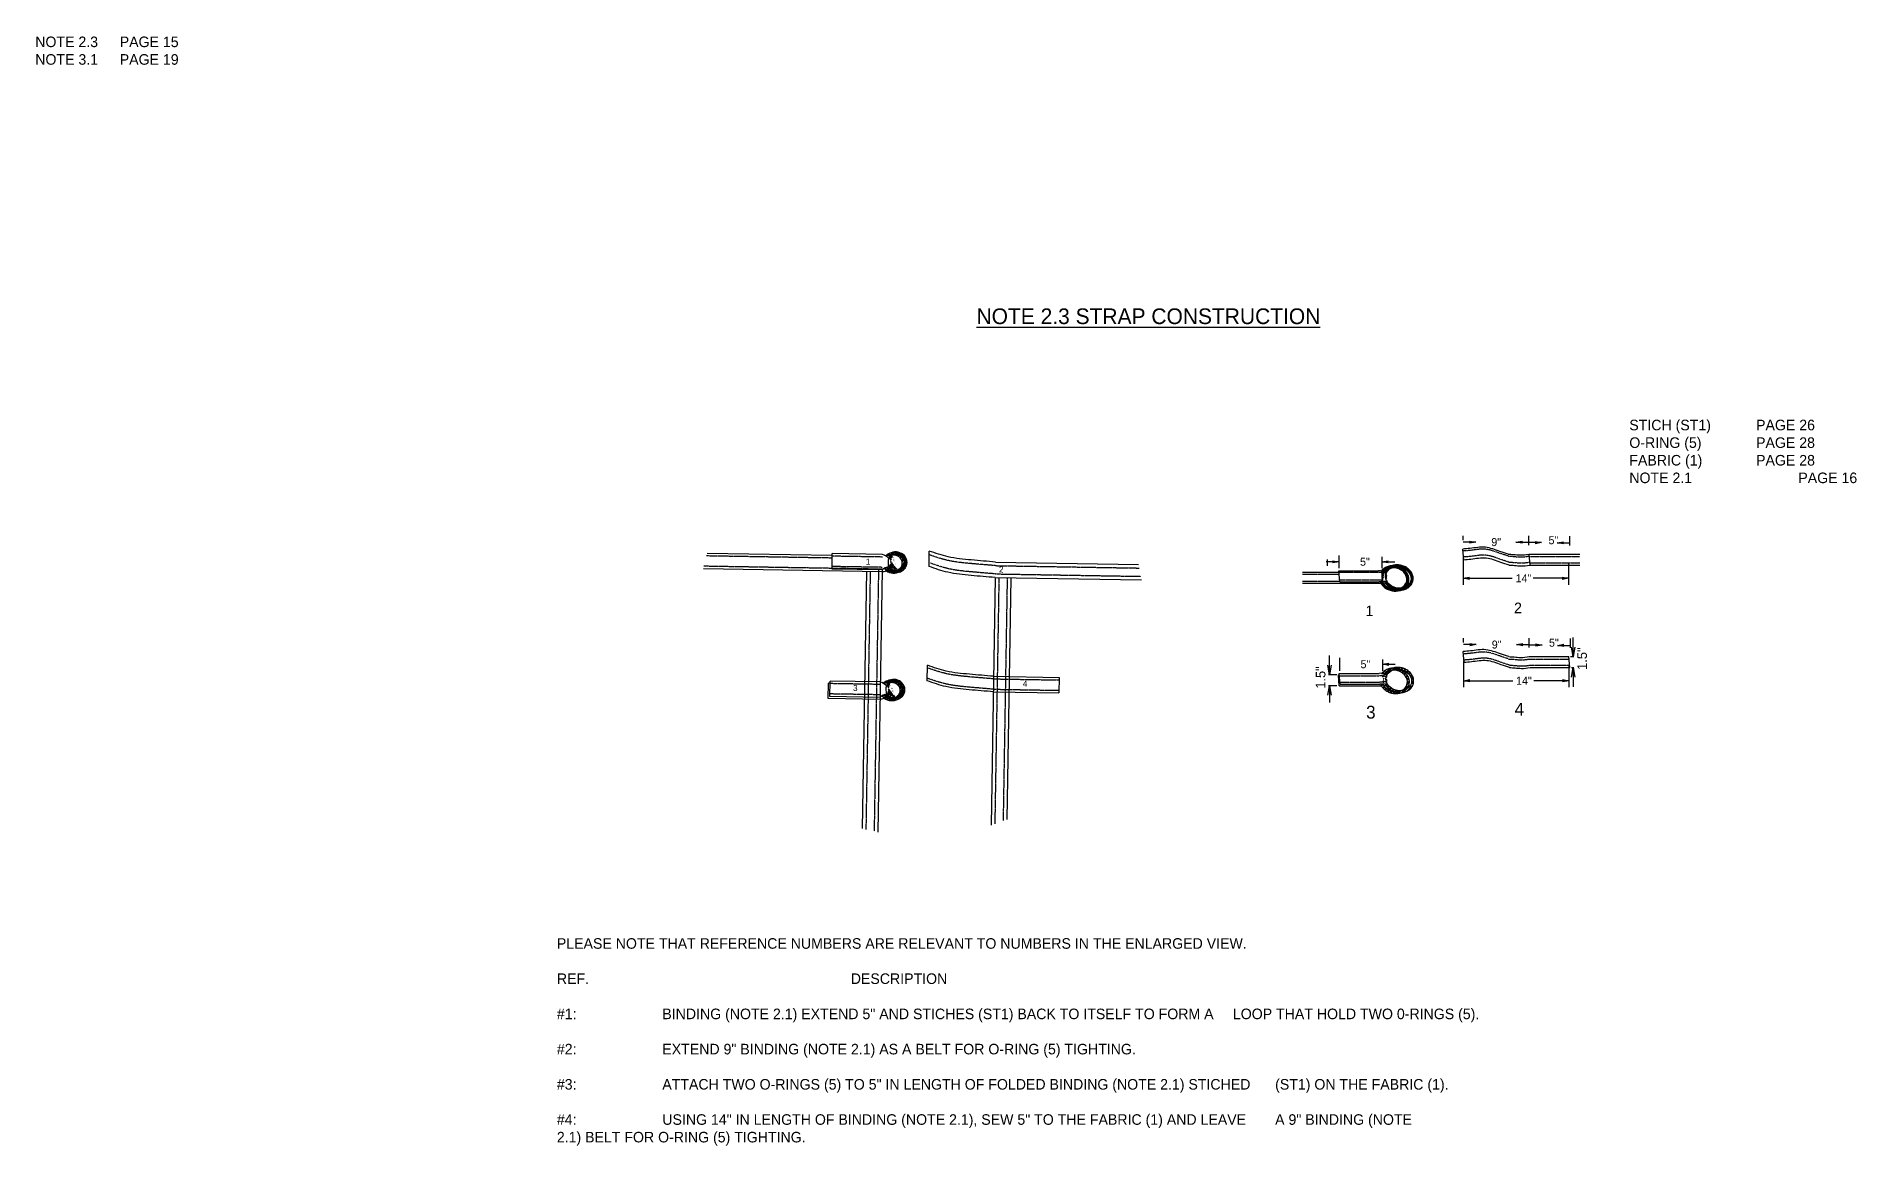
# Model space of a CAD drawing. Header units: inches. Extents: x -1914 to 19746, y -1697 to -663.
# Drawn here: x 2236 to 2805, y -1624 to -1277 of the extents above; entities that cross this region are included whole.
import ezdxf

# ---------------------------------------------------------------- set-up
doc = ezdxf.new("R2010")
doc.units = ezdxf.units.IN
doc.header["$MEASUREMENT"] = 0
doc.linetypes.add('HIDDEN', pattern=[0.375, 0.25, -0.125])
for name, color, linetype in [('FRAME 025', 7, 'Continuous'), ('Object', 7, 'Continuous'), ('PEN2', 95, 'Continuous'), ('STECH', 7, 'HIDDEN'), ('TEXT', 7, 'Continuous'), ('WEBB', 5, 'Continuous')]:
    doc.layers.add(name, color=color, linetype=linetype)
pattern_1 = [(45, (415.6628, 86.8669), (-0.61871843, 0.61871843), []), (45, (415.6628, 87.3044), (-0.61871843, 0.61871843), [])]
pattern_2 = [(45, (1353.8363, -1382.9453), (-0.26516504, 0.26516504), []), (45, (1353.8363, -1382.7578), (-0.26516504, 0.26516504), [])]

# ---------------------------------------------------------------- blocks, each defined once
blk = doc.blocks.new('_OPEN')
at = {"color": 0, "linetype": 'ByBlock'}
for p, q in [((-1, 0.17), (0, 0)), ((0, 0), (-1, -0.17)), ((0, 0), (-1, 0))]:
    blk.add_line(p, q, dxfattribs=at)

msp = doc.modelspace()

# ---------------------------------------------------------------- hatches: boundary and pattern name
at = {"layer": 'Object'}
h = msp.add_hatch(dxfattribs=at)
h.set_pattern_fill('STEEL', color=256, scale=6.454687, angle=21.7459413, style=0)
h.set_pattern_definition([(66.745941, (-8661.4218, 2132.4484), (-0.741291204, 0.31854604), []), (66.745941, (-8661.5713, 2132.8231), (-0.741291204, 0.31854604), [])])
edge = h.paths.add_edge_path()
edge.add_spline(control_points=[(2505.30796, -1444.57315), (2504.60087, -1444.7262), (2503.84566, -1444.67173), (2502.47097, -1444.15127), (2501.85899, -1443.66828), (2501.46752, -1443.04625), (2501.46718, -1443.04571), (2501.46684, -1443.04517)], knot_values=[3.671411641, 3.671411641, 3.671411641, 3.671411641, 4.30758933, 4.30758933, 4.967161628, 4.967161628, 4.967734327, 4.967734327, 4.967734327, 4.967734327], degree=3, periodic=0)
edge.add_arc((2502.34002, -1445.81633), 2.90547, 107.4894164, 120.7984482)
edge.add_spline(control_points=[(2500.85237, -1443.32061), (2501.04677, -1443.61315), (2501.29062, -1443.87337), (2501.56937, -1444.09257)], knot_values=[3.695136361, 3.695136361, 3.695136361, 3.695136361, 4.01059126, 4.01059126, 4.01059126, 4.01059126], degree=3, periodic=0)
edge.add_spline(control_points=[(2501.56937, -1444.09257), (2501.85298, -1444.3156), (2502.17272, -1444.49616), (2503.21299, -1444.89001), (2503.99903, -1444.93882), (2504.92671, -1444.71681), (2505.12087, -1444.65268), (2505.30796, -1444.57315)], knot_values=[4.01059126, 4.01059126, 4.01059126, 4.01059126, 4.331556638, 4.331556638, 4.991128936, 4.991128936, 5.170611964, 5.170611964, 5.170611964, 5.170611964], degree=3, periodic=0)
edge = h.paths.add_edge_path()
edge.add_ellipse((2504.49549, -1441.43159), major_axis=(2.69451, -0.04503), ratio=0.898186306, start_angle=283.0778512, end_angle=477.9644724)
edge.add_ellipse((2503.83799, -1441.64047), major_axis=(2.69451, -0.04503), ratio=0.898186306, start_angle=297.9644724, end_angle=463.0778512, ccw=False)
edge = h.paths.add_edge_path()
edge.add_spline(control_points=[(2501.58056, -1439.63763), (2501.72968, -1439.43023), (2501.90369, -1439.23971), (2502.37308, -1438.83482), (2502.68755, -1438.64234), (2503.02499, -1438.49949)], knot_values=[8.31237329, 8.31237329, 8.31237329, 8.31237329, 8.541552788, 8.541552788, 8.865204548, 8.865204548, 8.865204548, 8.865204548], degree=3, periodic=0)
edge.add_spline(control_points=[(2503.02499, -1438.49949), (2502.43988, -1438.62744), (2501.88784, -1438.89512), (2501.38172, -1439.3317), (2501.32454, -1439.38474), (2501.26939, -1439.43971)], knot_values=[1.826315613, 1.826315613, 1.826315613, 1.826315613, 2.352839743, 2.352839743, 2.422409425, 2.422409425, 2.422409425, 2.422409425], degree=3, periodic=0)
edge.add_arc((2498.43012, -1444.24705), 5.58319, 55.6482677, 59.4334732, ccw=False)
h = msp.add_hatch(dxfattribs=at)
h.set_pattern_fill('STEEL', color=256, scale=4.841016, angle=171.7459413, style=0)
h.set_pattern_definition([(216.7459413, (-8661.4218, 2132.4484), (0.362027996, -0.484885925), []), (216.7459413, (-8661.46525, 2132.149), (0.362027996, -0.484885925), [])])
edge = h.paths.add_edge_path()
edge.add_spline(control_points=[(2505.30796, -1444.57315), (2505.33396, -1444.56752), (2505.3599, -1444.56161), (2506.11501, -1444.3809), (2506.78644, -1443.98164), (2507.71681, -1442.87961), (2507.98503, -1442.1897), (2507.99672, -1441.4901), (2508.00364, -1441.07628), (2507.9229, -1440.66145), (2507.48105, -1439.60277), (2506.95233, -1439.03259), (2505.65017, -1438.30787), (2504.87936, -1438.15065), (2503.75018, -1438.25642), (2503.37521, -1438.35122), (2503.02499, -1438.49949)], knot_values=[4.967734327, 4.967734327, 4.967734327, 4.967734327, 4.991128936, 4.991128936, 5.650701234, 5.650701234, 6.283185307, 6.283185307, 6.283185307, 6.657308156, 6.657308156, 7.316880454, 7.316880454, 7.976452752, 7.976452752, 8.31237329, 8.31237329, 8.31237329, 8.31237329], degree=3, periodic=0)
edge.add_spline(control_points=[(2503.02499, -1438.49949), (2502.68755, -1438.64234), (2502.37308, -1438.83482), (2501.90369, -1439.23971), (2501.72968, -1439.43023), (2501.58056, -1439.63763)], knot_values=[8.31237329, 8.31237329, 8.31237329, 8.31237329, 8.63602505, 8.63602505, 8.865204548, 8.865204548, 8.865204548, 8.865204548], degree=3, periodic=0)
edge.add_arc((2498.43012, -1444.24705), 5.58319, 47.3672741, 55.6482677, ccw=False)
edge.add_ellipse((2504.49549, -1441.43159), major_axis=(2.69451, -0.04503), ratio=0.898186306, start_angle=477.9644724, end_angle=508.8024526, ccw=False)
edge.add_ellipse((2504.49549, -1441.43159), major_axis=(2.69451, -0.04503), ratio=0.898186306, start_angle=283.0778512, end_angle=477.9644724, ccw=False)
edge.add_ellipse((2504.49549, -1441.43159), major_axis=(2.69451, -0.04503), ratio=0.898186306, start_angle=218.74063, end_angle=283.0778512, ccw=False)
edge.add_arc((2502.34002, -1445.81633), 2.90547, 89.4384597, 107.4894164)
edge.add_spline(control_points=[(2501.46684, -1443.04517), (2501.46718, -1443.04571), (2501.46752, -1443.04625), (2501.85899, -1443.66828), (2502.47097, -1444.15127), (2503.84566, -1444.67173), (2504.60087, -1444.7262), (2505.30796, -1444.57315)], knot_values=[3.671411641, 3.671411641, 3.671411641, 3.671411641, 3.67198434, 3.67198434, 4.331556638, 4.331556638, 4.967734327, 4.967734327, 4.967734327, 4.967734327], degree=3, periodic=0)
h = msp.add_hatch(dxfattribs=at)
h.set_pattern_fill('STEEL', color=256, scale=3, style=0)
h.set_pattern_definition(pattern_2)
edge = h.paths.add_edge_path()
edge.add_spline(control_points=[(2655.7935, -1447.502), (2655.92416, -1447.82248), (2656.09979, -1448.12933), (2656.56067, -1448.74374), (2656.85877, -1449.04389), (2657.53088, -1449.56589), (2657.90488, -1449.78776), (2658.70021, -1450.13921), (2659.12152, -1450.26877), (2659.98071, -1450.42664), (2660.41857, -1450.45493), (2661.27907, -1450.40675), (2661.7017, -1450.33027), (2662.49998, -1450.07465), (2662.87563, -1449.89544), (2663.54832, -1449.44298), (2663.84527, -1449.16955), (2664.32982, -1448.5473), (2664.51706, -1448.19845), (2664.66415, -1447.7486), (2664.6872, -1447.6678), (2664.70713, -1447.58625), (2664.76627, -1447.34426), (2664.79783, -1447.09556), (2664.807, -1446.45498), (2664.74401, -1446.06153), (2664.49255, -1445.30543), (2664.30438, -1444.94276), (2663.82451, -1444.27508), (2663.53291, -1443.96997), (2662.87184, -1443.43685), (2662.50239, -1443.20881), (2661.714, -1442.84418), (2661.2951, -1442.70761), (2660.43843, -1442.53525), (2660.00071, -1442.49948), (2659.13818, -1442.53263), (2658.71339, -1442.60157), (2657.90851, -1442.84245), (2657.52841, -1443.01445), (2656.84456, -1443.4534), (2656.54089, -1443.72051), (2656.2634, -1444.05976), (2656.23661, -1444.09377), (2656.21049, -1444.12822)], knot_values=[3.673009753, 3.673009753, 3.673009753, 3.673009753, 3.921304664, 3.921304664, 4.208786537, 4.208786537, 4.49626841, 4.49626841, 4.783750283, 4.783750283, 5.071232156, 5.071232156, 5.35871403, 5.35871403, 5.646195903, 5.646195903, 5.933677776, 5.933677776, 6.221159649, 6.221159649, 6.283185307, 6.283185307, 6.283185307, 6.467225621, 6.467225621, 6.754707494, 6.754707494, 7.042189367, 7.042189367, 7.32967124, 7.32967124, 7.617153113, 7.617153113, 7.904634986, 7.904634986, 8.192116859, 8.192116859, 8.479598732, 8.479598732, 8.767080606, 8.767080606, 9.054562479, 9.054562479, 9.086105043, 9.086105043, 9.086105043, 9.086105043], degree=3, periodic=0)
edge.add_arc((2655.74719, -1447.80879), 3.70961, 71.9477146, 82.8254889, ccw=False)
edge.add_ellipse((2660.16259, -1446.47565), major_axis=(3.93741, -0.96223), ratio=0.811923965, start_angle=222.8658757, end_angle=515.6699641, ccw=False)
edge.add_ellipse((2660.16259, -1446.47565), major_axis=(3.93741, -0.96223), ratio=0.811923965, start_angle=213.565788, end_angle=222.8658757, ccw=False)
edge.add_arc((2656.77971, -1454.59893), 7.16513, 92.6392053, 97.9113145)
at = {"layer": 'Object', "ltscale": 2}
h = msp.add_hatch(dxfattribs=at)
h.set_pattern_fill('STEEL', color=256, scale=3, style=0)
h.set_pattern_definition(pattern_2)
edge = h.paths.add_edge_path()
edge.add_spline(control_points=[(2657.21276, -1447.4469), (2657.32974, -1447.69144), (2657.47304, -1447.92657), (2657.88666, -1448.47798), (2658.18476, -1448.77812), (2658.85687, -1449.30012), (2659.23086, -1449.52199), (2660.0262, -1449.87344), (2660.4475, -1450.00301), (2661.3067, -1450.16087), (2661.74455, -1450.18917), (2662.60506, -1450.14099), (2663.02769, -1450.0645), (2663.82597, -1449.80888), (2664.20162, -1449.62967), (2664.87431, -1449.17721), (2665.17125, -1448.90378), (2665.6558, -1448.28153), (2665.84304, -1447.93268), (2665.99014, -1447.48283), (2666.01319, -1447.40204), (2666.03312, -1447.32048), (2666.09226, -1447.07849), (2666.12382, -1446.82979), (2666.13299, -1446.18922), (2666.07, -1445.79577), (2665.81854, -1445.03966), (2665.63036, -1444.67699), (2665.1505, -1444.00931), (2664.8589, -1443.7042), (2664.19783, -1443.17108), (2663.82838, -1442.94304), (2663.03999, -1442.57842), (2662.62108, -1442.44184), (2661.76442, -1442.26948), (2661.3267, -1442.23371), (2660.46417, -1442.26687), (2660.03937, -1442.33581), (2659.23449, -1442.57669), (2658.8544, -1442.74869), (2658.17055, -1443.18763), (2657.86687, -1443.45475), (2657.45533, -1443.95789), (2657.31635, -1444.17144), (2657.20303, -1444.39679)], knot_values=[3.727955315, 3.727955315, 3.727955315, 3.727955315, 3.921304664, 3.921304664, 4.208786537, 4.208786537, 4.49626841, 4.49626841, 4.783750283, 4.783750283, 5.071232156, 5.071232156, 5.35871403, 5.35871403, 5.646195903, 5.646195903, 5.933677776, 5.933677776, 6.221159649, 6.221159649, 6.283185307, 6.283185307, 6.283185307, 6.467225621, 6.467225621, 6.754707494, 6.754707494, 7.042189367, 7.042189367, 7.32967124, 7.32967124, 7.617153113, 7.617153113, 7.904634986, 7.904634986, 8.192116859, 8.192116859, 8.479598732, 8.479598732, 8.767080606, 8.767080606, 9.054562479, 9.054562479, 9.240225003, 9.240225003, 9.240225003, 9.240225003], degree=3, periodic=0)
edge.add_arc((2655.74719, -1447.80879), 3.70961, 57.2271158, 66.8928602, ccw=False)
edge.add_ellipse((2661.48857, -1446.20988), major_axis=(3.93741, -0.96223), ratio=0.811923965, start_angle=220.1192884, end_angle=529.6636519, ccw=False)
edge.add_arc((2656.77971, -1454.59893), 7.16513, 80.4035655, 86.5350264)
at = {"layer": 'Object'}
h = msp.add_hatch(dxfattribs=at)
h.set_pattern_fill('STEEL', color=256, scale=6.454687, angle=21.7459413, style=0)
h.set_pattern_definition([(66.745941, (-8662.0872, 2092.6353), (-0.741291204, 0.31854604), []), (66.745941, (-8662.2367, 2093.01), (-0.741291204, 0.31854604), [])])
edge = h.paths.add_edge_path()
edge.add_spline(control_points=[(2504.64257, -1484.3863), (2503.93548, -1484.53936), (2503.18028, -1484.48489), (2501.80559, -1483.96443), (2501.1936, -1483.48144), (2500.80214, -1482.85941), (2500.8018, -1482.85887), (2500.80146, -1482.85833)], knot_values=[3.671411641, 3.671411641, 3.671411641, 3.671411641, 4.30758933, 4.30758933, 4.967161628, 4.967161628, 4.967734327, 4.967734327, 4.967734327, 4.967734327], degree=3, periodic=0)
edge.add_arc((2501.67464, -1485.62948), 2.90547, 107.4894164, 120.7984482)
edge.add_spline(control_points=[(2500.18698, -1483.13376), (2500.38138, -1483.42631), (2500.62524, -1483.68653), (2500.90398, -1483.90573)], knot_values=[3.695136361, 3.695136361, 3.695136361, 3.695136361, 4.01059126, 4.01059126, 4.01059126, 4.01059126], degree=3, periodic=0)
edge.add_spline(control_points=[(2500.90398, -1483.90573), (2501.1876, -1484.12876), (2501.50733, -1484.30932), (2502.5476, -1484.70317), (2503.33364, -1484.75198), (2504.26133, -1484.52997), (2504.45549, -1484.46584), (2504.64257, -1484.3863)], knot_values=[4.01059126, 4.01059126, 4.01059126, 4.01059126, 4.331556638, 4.331556638, 4.991128936, 4.991128936, 5.170611964, 5.170611964, 5.170611964, 5.170611964], degree=3, periodic=0)
edge = h.paths.add_edge_path()
edge.add_ellipse((2503.8301, -1481.24475), major_axis=(2.69451, -0.04503), ratio=0.898186306, start_angle=283.0778512, end_angle=477.9644724)
edge.add_ellipse((2503.17261, -1481.45363), major_axis=(2.69451, -0.04503), ratio=0.898186306, start_angle=297.9644724, end_angle=463.0778512, ccw=False)
edge = h.paths.add_edge_path()
edge.add_spline(control_points=[(2500.91517, -1479.45079), (2501.0643, -1479.24339), (2501.23831, -1479.05287), (2501.7077, -1478.64797), (2502.02217, -1478.4555), (2502.3596, -1478.31265)], knot_values=[8.31237329, 8.31237329, 8.31237329, 8.31237329, 8.541552788, 8.541552788, 8.865204548, 8.865204548, 8.865204548, 8.865204548], degree=3, periodic=0)
edge.add_spline(control_points=[(2502.3596, -1478.31265), (2501.77449, -1478.4406), (2501.22245, -1478.70827), (2500.71633, -1479.14486), (2500.65916, -1479.1979), (2500.604, -1479.25287)], knot_values=[1.826315613, 1.826315613, 1.826315613, 1.826315613, 2.352839743, 2.352839743, 2.422409425, 2.422409425, 2.422409425, 2.422409425], degree=3, periodic=0)
edge.add_arc((2497.76474, -1484.06021), 5.58319, 55.6482677, 59.4334732, ccw=False)
h = msp.add_hatch(dxfattribs=at)
h.set_pattern_fill('STEEL', color=256, scale=4.841016, angle=171.7459413, style=0)
h.set_pattern_definition([(216.7459413, (-8662.0872, 2092.6353), (0.362027996, -0.484885925), []), (216.7459413, (-8662.13064, 2092.33584), (0.362027996, -0.484885925), [])])
edge = h.paths.add_edge_path()
edge.add_spline(control_points=[(2504.64257, -1484.3863), (2504.66858, -1484.38068), (2504.69451, -1484.37477), (2505.44962, -1484.19406), (2506.12106, -1483.7948), (2507.05142, -1482.69277), (2507.31964, -1482.00286), (2507.33134, -1481.30326), (2507.33825, -1480.88944), (2507.25752, -1480.47461), (2506.81567, -1479.41593), (2506.28695, -1478.84575), (2504.98478, -1478.12103), (2504.21398, -1477.96381), (2503.08479, -1478.06958), (2502.70983, -1478.16438), (2502.3596, -1478.31265)], knot_values=[4.967734327, 4.967734327, 4.967734327, 4.967734327, 4.991128936, 4.991128936, 5.650701234, 5.650701234, 6.283185307, 6.283185307, 6.283185307, 6.657308156, 6.657308156, 7.316880454, 7.316880454, 7.976452752, 7.976452752, 8.31237329, 8.31237329, 8.31237329, 8.31237329], degree=3, periodic=0)
edge.add_spline(control_points=[(2502.3596, -1478.31265), (2502.02217, -1478.4555), (2501.7077, -1478.64797), (2501.23831, -1479.05287), (2501.0643, -1479.24339), (2500.91517, -1479.45079)], knot_values=[8.31237329, 8.31237329, 8.31237329, 8.31237329, 8.63602505, 8.63602505, 8.865204548, 8.865204548, 8.865204548, 8.865204548], degree=3, periodic=0)
edge.add_arc((2497.76474, -1484.06021), 5.58319, 47.3672741, 55.6482677, ccw=False)
edge.add_ellipse((2503.8301, -1481.24475), major_axis=(2.69451, -0.04503), ratio=0.898186306, start_angle=477.9644724, end_angle=508.8024526, ccw=False)
edge.add_ellipse((2503.8301, -1481.24475), major_axis=(2.69451, -0.04503), ratio=0.898186306, start_angle=283.0778512, end_angle=477.9644724, ccw=False)
edge.add_ellipse((2503.8301, -1481.24475), major_axis=(2.69451, -0.04503), ratio=0.898186306, start_angle=218.74063, end_angle=283.0778512, ccw=False)
edge.add_arc((2501.67464, -1485.62948), 2.90547, 89.4384597, 107.4894164)
edge.add_spline(control_points=[(2500.80146, -1482.85833), (2500.8018, -1482.85887), (2500.80214, -1482.85941), (2501.1936, -1483.48144), (2501.80559, -1483.96443), (2503.18028, -1484.48489), (2503.93548, -1484.53936), (2504.64257, -1484.3863)], knot_values=[3.671411641, 3.671411641, 3.671411641, 3.671411641, 3.67198434, 3.67198434, 4.331556638, 4.331556638, 4.967734327, 4.967734327, 4.967734327, 4.967734327], degree=3, periodic=0)
h = msp.add_hatch(dxfattribs=at)
h.set_pattern_fill('STEEL', color=256, scale=7, style=0)
h.set_pattern_definition(pattern_1)
edge = h.paths.add_edge_path()
edge.add_spline(control_points=[(2655.94705, -1479.51829), (2656.07771, -1479.83878), (2656.25334, -1480.14562), (2656.71422, -1480.76004), (2657.01232, -1481.06018), (2657.68443, -1481.58218), (2658.05842, -1481.80405), (2658.85375, -1482.1555), (2659.27506, -1482.28506), (2660.13426, -1482.44293), (2660.57211, -1482.47122), (2661.43261, -1482.42304), (2661.85525, -1482.34656), (2662.65353, -1482.09094), (2663.02918, -1481.91173), (2663.70187, -1481.45927), (2663.99881, -1481.18584), (2664.48336, -1480.56359), (2664.6706, -1480.21474), (2664.8177, -1479.76489), (2664.84074, -1479.6841), (2664.86067, -1479.60254), (2664.91981, -1479.36055), (2664.95138, -1479.11185), (2664.96055, -1478.47127), (2664.89756, -1478.07783), (2664.6461, -1477.32172), (2664.45792, -1476.95905), (2663.97806, -1476.29137), (2663.68645, -1475.98626), (2663.02538, -1475.45314), (2662.65593, -1475.2251), (2661.86755, -1474.86047), (2661.44864, -1474.7239), (2660.59197, -1474.55154), (2660.15426, -1474.51577), (2659.29173, -1474.54892), (2658.86693, -1474.61786), (2658.06205, -1474.85874), (2657.68196, -1475.03074), (2656.99811, -1475.46969), (2656.69443, -1475.7368), (2656.41694, -1476.07605), (2656.39016, -1476.11006), (2656.36403, -1476.14451)], knot_values=[3.673009753, 3.673009753, 3.673009753, 3.673009753, 3.921304664, 3.921304664, 4.208786537, 4.208786537, 4.49626841, 4.49626841, 4.783750283, 4.783750283, 5.071232156, 5.071232156, 5.35871403, 5.35871403, 5.646195903, 5.646195903, 5.933677776, 5.933677776, 6.221159649, 6.221159649, 6.283185307, 6.283185307, 6.283185307, 6.467225621, 6.467225621, 6.754707494, 6.754707494, 7.042189367, 7.042189367, 7.32967124, 7.32967124, 7.617153113, 7.617153113, 7.904634986, 7.904634986, 8.192116859, 8.192116859, 8.479598732, 8.479598732, 8.767080606, 8.767080606, 9.054562479, 9.054562479, 9.086105043, 9.086105043, 9.086105043, 9.086105043], degree=3, periodic=0)
edge.add_arc((2655.90073, -1479.82508), 3.70961, 71.9477146, 82.8254889, ccw=False)
edge.add_ellipse((2660.31613, -1478.49194), major_axis=(3.93741, -0.96223), ratio=0.811923965, start_angle=222.8658757, end_angle=515.6699641, ccw=False)
edge.add_ellipse((2660.31613, -1478.49194), major_axis=(3.93741, -0.96223), ratio=0.811923965, start_angle=213.565788, end_angle=222.8658757, ccw=False)
edge.add_arc((2656.93326, -1486.61522), 7.16513, 92.6392053, 97.9113145)
at = {"layer": 'Object', "ltscale": 2}
h = msp.add_hatch(dxfattribs=at)
h.set_pattern_fill('STEEL', color=256, scale=7, style=0)
h.set_pattern_definition(pattern_1)
edge = h.paths.add_edge_path()
edge.add_spline(control_points=[(2657.3663, -1479.46319), (2657.48328, -1479.70773), (2657.62659, -1479.94287), (2658.0402, -1480.49427), (2658.3383, -1480.79442), (2659.01041, -1481.31641), (2659.38441, -1481.53829), (2660.17974, -1481.88973), (2660.60105, -1482.0193), (2661.46024, -1482.17716), (2661.8981, -1482.20546), (2662.7586, -1482.15728), (2663.18123, -1482.0808), (2663.97951, -1481.82517), (2664.35516, -1481.64597), (2665.02785, -1481.1935), (2665.3248, -1480.92007), (2665.80935, -1480.29782), (2665.99659, -1479.94898), (2666.14368, -1479.49913), (2666.16673, -1479.41833), (2666.18666, -1479.33677), (2666.2458, -1479.09478), (2666.27736, -1478.84608), (2666.28653, -1478.20551), (2666.22354, -1477.81206), (2665.97208, -1477.05595), (2665.78391, -1476.69328), (2665.30404, -1476.02561), (2665.01244, -1475.7205), (2664.35137, -1475.18737), (2663.98192, -1474.95933), (2663.19353, -1474.59471), (2662.77463, -1474.45813), (2661.91796, -1474.28578), (2661.48024, -1474.25), (2660.61771, -1474.28316), (2660.19292, -1474.3521), (2659.38804, -1474.59298), (2659.00794, -1474.76498), (2658.32409, -1475.20392), (2658.02042, -1475.47104), (2657.60887, -1475.97418), (2657.46989, -1476.18773), (2657.35658, -1476.41308)], knot_values=[3.727955315, 3.727955315, 3.727955315, 3.727955315, 3.921304664, 3.921304664, 4.208786537, 4.208786537, 4.49626841, 4.49626841, 4.783750283, 4.783750283, 5.071232156, 5.071232156, 5.35871403, 5.35871403, 5.646195903, 5.646195903, 5.933677776, 5.933677776, 6.221159649, 6.221159649, 6.283185307, 6.283185307, 6.283185307, 6.467225621, 6.467225621, 6.754707494, 6.754707494, 7.042189367, 7.042189367, 7.32967124, 7.32967124, 7.617153113, 7.617153113, 7.904634986, 7.904634986, 8.192116859, 8.192116859, 8.479598732, 8.479598732, 8.767080606, 8.767080606, 9.054562479, 9.054562479, 9.240225003, 9.240225003, 9.240225003, 9.240225003], degree=3, periodic=0)
edge.add_arc((2655.90073, -1479.82508), 3.70961, 57.2271158, 66.8928602, ccw=False)
edge.add_ellipse((2661.64212, -1478.22617), major_axis=(3.93741, -0.96223), ratio=0.811923965, start_angle=220.1192884, end_angle=529.6636519, ccw=False)
edge.add_arc((2656.93326, -1486.61522), 7.16513, 80.4035655, 86.5350264)

# ---------------------------------------------------------------- linework, layer by layer
at = {"layer": 'FRAME 025'}
for centre in [(2661.48857, -1446.20988), (2661.64212, -1478.22617)]:
    msp.add_ellipse(centre, major_axis=(3.93741, -0.96223), ratio=0.811923965, dxfattribs=at)
for points, knots in [([(2666.03312, -1447.32048), (2666.09226, -1447.07849), (2666.12382, -1446.82979), (2666.13299, -1446.18922), (2666.07, -1445.79577), (2665.81854, -1445.03966), (2665.63036, -1444.67699), (2665.1505, -1444.00931), (2664.8589, -1443.7042), (2664.19783, -1443.17108), (2663.82838, -1442.94304), (2663.03999, -1442.57842), (2662.62108, -1442.44184), (2661.76442, -1442.26948), (2661.3267, -1442.23371), (2660.46417, -1442.26687), (2660.03937, -1442.33581), (2659.23449, -1442.57669), (2658.8544, -1442.74869), (2658.17055, -1443.18763), (2657.86687, -1443.45475), (2657.45533, -1443.95789), (2657.31635, -1444.17144), (2657.20303, -1444.39679)], [6.283185307, 6.283185307, 6.283185307, 6.283185307, 6.467225621, 6.467225621, 6.754707494, 6.754707494, 7.042189367, 7.042189367, 7.32967124, 7.32967124, 7.617153113, 7.617153113, 7.904634986, 7.904634986, 8.192116859, 8.192116859, 8.479598732, 8.479598732, 8.767080606, 8.767080606, 9.054562479, 9.054562479, 9.240225003, 9.240225003, 9.240225003, 9.240225003]), ([(2657.21276, -1447.4469), (2657.32974, -1447.69144), (2657.47304, -1447.92657), (2657.88666, -1448.47798), (2658.18476, -1448.77812), (2658.85687, -1449.30012), (2659.23086, -1449.52199), (2660.0262, -1449.87344), (2660.4475, -1450.00301), (2661.3067, -1450.16087), (2661.74455, -1450.18917), (2662.60506, -1450.14099), (2663.02769, -1450.0645), (2663.82597, -1449.80888), (2664.20162, -1449.62967), (2664.87431, -1449.17721), (2665.17125, -1448.90378), (2665.6558, -1448.28153), (2665.84304, -1447.93268), (2665.99014, -1447.48283), (2666.01319, -1447.40204), (2666.03312, -1447.32048)], [3.727955315, 3.727955315, 3.727955315, 3.727955315, 3.921304664, 3.921304664, 4.208786537, 4.208786537, 4.49626841, 4.49626841, 4.783750283, 4.783750283, 5.071232156, 5.071232156, 5.35871403, 5.35871403, 5.646195903, 5.646195903, 5.933677776, 5.933677776, 6.221159649, 6.221159649, 6.283185307, 6.283185307, 6.283185307, 6.283185307]), ([(2666.18666, -1479.33677), (2666.2458, -1479.09478), (2666.27736, -1478.84608), (2666.28653, -1478.20551), (2666.22354, -1477.81206), (2665.97208, -1477.05595), (2665.78391, -1476.69328), (2665.30404, -1476.02561), (2665.01244, -1475.7205), (2664.35137, -1475.18737), (2663.98192, -1474.95933), (2663.19353, -1474.59471), (2662.77463, -1474.45813), (2661.91796, -1474.28578), (2661.48024, -1474.25), (2660.61771, -1474.28316), (2660.19292, -1474.3521), (2659.38804, -1474.59298), (2659.00794, -1474.76498), (2658.32409, -1475.20392), (2658.02042, -1475.47104), (2657.60887, -1475.97418), (2657.46989, -1476.18773), (2657.35658, -1476.41308)], [6.283185307, 6.283185307, 6.283185307, 6.283185307, 6.467225621, 6.467225621, 6.754707494, 6.754707494, 7.042189367, 7.042189367, 7.32967124, 7.32967124, 7.617153113, 7.617153113, 7.904634986, 7.904634986, 8.192116859, 8.192116859, 8.479598732, 8.479598732, 8.767080606, 8.767080606, 9.054562479, 9.054562479, 9.240225003, 9.240225003, 9.240225003, 9.240225003]), ([(2657.3663, -1479.46319), (2657.48328, -1479.70773), (2657.62659, -1479.94287), (2658.0402, -1480.49427), (2658.3383, -1480.79442), (2659.01041, -1481.31641), (2659.38441, -1481.53829), (2660.17974, -1481.88973), (2660.60105, -1482.0193), (2661.46024, -1482.17716), (2661.8981, -1482.20546), (2662.7586, -1482.15728), (2663.18123, -1482.0808), (2663.97951, -1481.82517), (2664.35516, -1481.64597), (2665.02785, -1481.1935), (2665.3248, -1480.92007), (2665.80935, -1480.29782), (2665.99659, -1479.94898), (2666.14368, -1479.49913), (2666.16673, -1479.41833), (2666.18666, -1479.33677)], [3.727955315, 3.727955315, 3.727955315, 3.727955315, 3.921304664, 3.921304664, 4.208786537, 4.208786537, 4.49626841, 4.49626841, 4.783750283, 4.783750283, 5.071232156, 5.071232156, 5.35871403, 5.35871403, 5.646195903, 5.646195903, 5.933677776, 5.933677776, 6.221159649, 6.221159649, 6.283185307, 6.283185307, 6.283185307, 6.283185307])]:
    msp.add_open_spline(points, degree=3, knots=knots, dxfattribs=at)
at = {"layer": 'Object'}
for p, q in [((2681.92278, -1440.72499), (2681.63814, -1437.30606)), ((2681.70297, -1434.50057), (2681.70297, -1433.14442)), ((2683.70297, -1435.14442), (2681.70297, -1435.14442)), ((2700.23995, -1435.14442), (2702.23995, -1435.14442)), ((2702.23995, -1436.09373), (2702.23995, -1433.14442)), ((2704.23995, -1435.28989), (2702.23995, -1435.28989)), ((2713.08493, -1435.37563), (2715.08493, -1435.37563)), ((2715.08493, -1436.17947), (2715.08493, -1433.23016)), ((2640.91604, -1441.28444), (2638.91604, -1441.28444)), ((2642.90512, -1444.12432), (2655.31604, -1444.12432)), ((2643.18976, -1447.54325), (2642.90512, -1444.12432)), ((2642.91604, -1439.27225), (2642.91604, -1443.28444)), ((2656.36467, -1439.77825), (2656.36467, -1443.28444)), ((2658.36467, -1441.28444), (2660.36467, -1441.28444)), ((2681.70297, -1440.30164), (2681.70297, -1448.43287)), ((2702.23995, -1438.8948), (2702.52459, -1442.31373)), ((2702.23995, -1438.8948), (2718.16887, -1438.8948)), ((2702.52459, -1442.31373), (2718.16887, -1442.31373)), ((2714.65087, -1441.8948), (2714.65087, -1448.43287)), ((2631.59063, -1444.55615), (2642.94107, -1444.55615)), ((2631.59063, -1447.97508), (2656.02443, -1447.97508)), ((2643.18976, -1447.54325), (2655.53214, -1447.54325)), ((2683.70297, -1446.43287), (2697.10023, -1446.43287)), ((2712.65087, -1446.43287), (2703.64184, -1446.43287)), ((2681.85651, -1466.51686), (2681.85651, -1465.16071)), ((2702.39349, -1468.11002), (2702.39349, -1465.16071)), ((2715.23848, -1468.19576), (2715.23848, -1465.24646)), ((2643.06958, -1471.28854), (2643.06958, -1475.30073)), ((2656.51821, -1471.79455), (2656.51821, -1475.30073)), ((2682.07632, -1472.74129), (2681.79168, -1469.32236)), ((2683.85651, -1467.16071), (2681.85651, -1467.16071)), ((2681.85651, -1472.31793), (2681.85651, -1480.44916)), ((2700.39349, -1467.16071), (2702.39349, -1467.16071)), ((2704.39349, -1467.30618), (2702.39349, -1467.30618)), ((2702.39349, -1470.91109), (2714.80441, -1470.91109)), ((2713.23848, -1467.39192), (2715.23848, -1467.39192)), ((2715.08906, -1474.33002), (2714.80441, -1470.91109)), ((2642.75401, -1476.57244), (2643.09461, -1476.57244)), ((2643.03866, -1479.99138), (2642.75401, -1476.57244)), ((2643.3433, -1479.55954), (2643.05866, -1476.14061)), ((2643.05866, -1476.14061), (2655.46958, -1476.14061)), ((2658.51821, -1473.30073), (2660.51821, -1473.30073)), ((2683.85651, -1478.44916), (2697.25377, -1478.44916)), ((2702.67813, -1474.33002), (2715.08906, -1474.33002)), ((2712.80441, -1478.44916), (2703.79539, -1478.44916)), ((2714.80441, -1473.91109), (2714.80441, -1480.44916)), ((2643.03866, -1479.99138), (2656.17797, -1479.99138)), ((2643.3433, -1479.55954), (2655.68568, -1479.55954))]:
    msp.add_line(p, q, dxfattribs=at)
for centre, radius, start, end in [((2655.74719, -1447.80879), 3.70961, 57.2271158, 96.6743014), ((2656.77971, -1454.59893), 7.16513, 80.4035655, 100.0272908), ((2656.76879, -1446.33353), 1.61181, 269.1612247, 293.4820242), ((2655.90073, -1479.82508), 3.70961, 57.2271158, 96.6743014), ((2656.93326, -1486.61522), 7.16513, 80.4035655, 100.0272908), ((2656.92233, -1478.34982), 1.61181, 269.1612247, 293.4820242)]:
    msp.add_arc(centre, radius, start, end, dxfattribs=at)
for centre, major_axis, ratio, start_param, end_param in [((2504.49549, -1441.43159), (2.69451, -0.04503), 0.898186306, 3.817744201, 8.88027804), ((2503.83799, -1441.64047), (2.69451, -0.04503), 0.898186306, 5.200461097, 8.082233196), ((2660.16259, -1446.47565), (3.93741, -0.96223), 0.811923965, 3.727426169, 9.000138728), ((2660.31613, -1478.49194), (3.93741, -0.96223), 0.811923965, 3.727426169, 9.000138728), ((2503.8301, -1481.24475), (2.69451, -0.04503), 0.898186306, 3.817744201, 8.88027804), ((2503.17261, -1481.45363), (2.69451, -0.04503), 0.898186306, 5.200461097, 8.082233196)]:
    msp.add_ellipse(centre, major_axis=major_axis, ratio=ratio, start_param=start_param, end_param=end_param, dxfattribs=at)
for points, knots in [([(2503.02499, -1438.49949), (2502.43988, -1438.62744), (2501.88784, -1438.89512), (2501.38172, -1439.3317), (2501.32454, -1439.38474), (2501.26939, -1439.43971)], [1.8263156134, 1.8263156134, 1.8263156134, 1.8263156134, 2.3528397433, 2.3528397433, 2.4224094246, 2.4224094246, 2.4224094246, 2.4224094246]), ([(2501.46684, -1443.04517), (2501.46718, -1443.04571), (2501.46752, -1443.04625), (2501.85899, -1443.66828), (2502.47097, -1444.15127), (2503.87048, -1444.68112), (2504.65652, -1444.72993), (2506.11501, -1444.3809), (2506.78644, -1443.98164), (2507.71681, -1442.87961), (2507.98503, -1442.1897), (2507.99672, -1441.4901), (2508.00364, -1441.07628), (2507.9229, -1440.66145), (2507.48105, -1439.60277), (2506.95233, -1439.03259), (2505.65017, -1438.30787), (2504.87936, -1438.15065), (2503.38306, -1438.29081), (2502.6583, -1438.58879), (2501.90369, -1439.23971), (2501.72968, -1439.43023), (2501.58056, -1439.63763)], [3.671411641, 3.671411641, 3.671411641, 3.671411641, 3.67198434, 3.67198434, 4.331556638, 4.331556638, 4.991128936, 4.991128936, 5.650701234, 5.650701234, 6.283185307, 6.283185307, 6.283185307, 6.657308156, 6.657308156, 7.316880454, 7.316880454, 7.976452752, 7.976452752, 8.63602505, 8.63602505, 8.865204548, 8.865204548, 8.865204548, 8.865204548]), ([(2500.85237, -1443.32061), (2501.24457, -1443.9108), (2501.83804, -1444.36945), (2503.21299, -1444.89001), (2503.99903, -1444.93882), (2504.92671, -1444.71681), (2505.12087, -1444.65268), (2505.30796, -1444.57315)], [3.695136361, 3.695136361, 3.695136361, 3.695136361, 4.331556638, 4.331556638, 4.991128936, 4.991128936, 5.170611964, 5.170611964, 5.170611964, 5.170611964]), ([(2664.70713, -1447.58625), (2664.76627, -1447.34426), (2664.79783, -1447.09556), (2664.807, -1446.45498), (2664.74401, -1446.06153), (2664.49255, -1445.30543), (2664.30438, -1444.94276), (2663.82451, -1444.27508), (2663.53291, -1443.96997), (2662.87184, -1443.43685), (2662.50239, -1443.20881), (2661.714, -1442.84418), (2661.2951, -1442.70761), (2660.43843, -1442.53525), (2660.00071, -1442.49948), (2659.13818, -1442.53263), (2658.71339, -1442.60157), (2657.90851, -1442.84245), (2657.52841, -1443.01445), (2656.84456, -1443.4534), (2656.54089, -1443.72051), (2656.2634, -1444.05976), (2656.23661, -1444.09377), (2656.21049, -1444.12822)], [6.283185307, 6.283185307, 6.283185307, 6.283185307, 6.467225621, 6.467225621, 6.754707494, 6.754707494, 7.042189367, 7.042189367, 7.32967124, 7.32967124, 7.617153113, 7.617153113, 7.904634986, 7.904634986, 8.192116859, 8.192116859, 8.479598732, 8.479598732, 8.767080606, 8.767080606, 9.054562479, 9.054562479, 9.086105043, 9.086105043, 9.086105043, 9.086105043]), ([(2655.7935, -1447.502), (2655.92416, -1447.82248), (2656.09979, -1448.12933), (2656.56067, -1448.74374), (2656.85877, -1449.04389), (2657.53088, -1449.56589), (2657.90488, -1449.78776), (2658.70021, -1450.13921), (2659.12152, -1450.26877), (2659.98071, -1450.42664), (2660.41857, -1450.45493), (2661.27907, -1450.40675), (2661.7017, -1450.33027), (2662.49998, -1450.07465), (2662.87563, -1449.89544), (2663.54832, -1449.44298), (2663.84527, -1449.16955), (2664.32982, -1448.5473), (2664.51706, -1448.19845), (2664.66415, -1447.7486), (2664.6872, -1447.6678), (2664.70713, -1447.58625)], [3.673009753, 3.673009753, 3.673009753, 3.673009753, 3.921304664, 3.921304664, 4.208786537, 4.208786537, 4.49626841, 4.49626841, 4.783750283, 4.783750283, 5.071232156, 5.071232156, 5.35871403, 5.35871403, 5.646195903, 5.646195903, 5.933677776, 5.933677776, 6.221159649, 6.221159649, 6.283185307, 6.283185307, 6.283185307, 6.283185307]), ([(2502.3596, -1478.31265), (2501.77449, -1478.4406), (2501.22245, -1478.70827), (2500.71633, -1479.14486), (2500.65916, -1479.1979), (2500.604, -1479.25287)], [1.8263156134, 1.8263156134, 1.8263156134, 1.8263156134, 2.3528397433, 2.3528397433, 2.4224094246, 2.4224094246, 2.4224094246, 2.4224094246]), ([(2500.80146, -1482.85833), (2500.8018, -1482.85887), (2500.80214, -1482.85941), (2501.1936, -1483.48144), (2501.80559, -1483.96443), (2503.2051, -1484.49428), (2503.99114, -1484.54309), (2505.44962, -1484.19406), (2506.12106, -1483.7948), (2507.05142, -1482.69277), (2507.31964, -1482.00286), (2507.33134, -1481.30326), (2507.33825, -1480.88944), (2507.25752, -1480.47461), (2506.81567, -1479.41593), (2506.28695, -1478.84575), (2504.98478, -1478.12103), (2504.21398, -1477.96381), (2502.71768, -1478.10396), (2501.99291, -1478.40194), (2501.23831, -1479.05287), (2501.0643, -1479.24339), (2500.91517, -1479.45079)], [3.671411641, 3.671411641, 3.671411641, 3.671411641, 3.67198434, 3.67198434, 4.331556638, 4.331556638, 4.991128936, 4.991128936, 5.650701234, 5.650701234, 6.283185307, 6.283185307, 6.283185307, 6.657308156, 6.657308156, 7.316880454, 7.316880454, 7.976452752, 7.976452752, 8.63602505, 8.63602505, 8.865204548, 8.865204548, 8.865204548, 8.865204548]), ([(2664.86067, -1479.60254), (2664.91981, -1479.36055), (2664.95138, -1479.11185), (2664.96055, -1478.47127), (2664.89756, -1478.07783), (2664.6461, -1477.32172), (2664.45792, -1476.95905), (2663.97806, -1476.29137), (2663.68645, -1475.98626), (2663.02538, -1475.45314), (2662.65593, -1475.2251), (2661.86755, -1474.86047), (2661.44864, -1474.7239), (2660.59197, -1474.55154), (2660.15426, -1474.51577), (2659.29173, -1474.54892), (2658.86693, -1474.61786), (2658.06205, -1474.85874), (2657.68196, -1475.03074), (2656.99811, -1475.46969), (2656.69443, -1475.7368), (2656.41694, -1476.07605), (2656.39016, -1476.11006), (2656.36403, -1476.14451)], [6.283185307, 6.283185307, 6.283185307, 6.283185307, 6.467225621, 6.467225621, 6.754707494, 6.754707494, 7.042189367, 7.042189367, 7.32967124, 7.32967124, 7.617153113, 7.617153113, 7.904634986, 7.904634986, 8.192116859, 8.192116859, 8.479598732, 8.479598732, 8.767080606, 8.767080606, 9.054562479, 9.054562479, 9.086105043, 9.086105043, 9.086105043, 9.086105043]), ([(2500.18698, -1483.13376), (2500.57918, -1483.72396), (2501.17266, -1484.18261), (2502.5476, -1484.70317), (2503.33364, -1484.75198), (2504.26133, -1484.52997), (2504.45549, -1484.46584), (2504.64257, -1484.3863)], [3.695136361, 3.695136361, 3.695136361, 3.695136361, 4.331556638, 4.331556638, 4.991128936, 4.991128936, 5.170611964, 5.170611964, 5.170611964, 5.170611964]), ([(2655.94705, -1479.51829), (2656.07771, -1479.83878), (2656.25334, -1480.14562), (2656.71422, -1480.76004), (2657.01232, -1481.06018), (2657.68443, -1481.58218), (2658.05842, -1481.80405), (2658.85375, -1482.1555), (2659.27506, -1482.28506), (2660.13426, -1482.44293), (2660.57211, -1482.47122), (2661.43261, -1482.42304), (2661.85525, -1482.34656), (2662.65353, -1482.09094), (2663.02918, -1481.91173), (2663.70187, -1481.45927), (2663.99881, -1481.18584), (2664.48336, -1480.56359), (2664.6706, -1480.21474), (2664.8177, -1479.76489), (2664.84074, -1479.6841), (2664.86067, -1479.60254)], [3.673009753, 3.673009753, 3.673009753, 3.673009753, 3.921304664, 3.921304664, 4.208786537, 4.208786537, 4.49626841, 4.49626841, 4.783750283, 4.783750283, 5.071232156, 5.071232156, 5.35871403, 5.35871403, 5.646195903, 5.646195903, 5.933677776, 5.933677776, 6.221159649, 6.221159649, 6.283185307, 6.283185307, 6.283185307, 6.283185307])]:
    msp.add_open_spline(points, degree=3, knots=knots, dxfattribs=at)
for points in [[(2695.82886, -1438.8948), (2693.23072, -1438.0474), (2688.68643, -1436.75006), (2683.86391, -1437.12073), (2681.63814, -1437.30606)], [(2696.1135, -1442.31373), (2693.51536, -1441.46633), (2688.97107, -1440.169), (2684.14856, -1440.53966), (2681.92278, -1440.72499)], [(2695.82886, -1438.8948), (2697.52192, -1438.99632), (2699.50065, -1439.15449), (2702.23995, -1438.8948)], [(2696.1135, -1442.31373), (2697.80656, -1442.41525), (2699.7853, -1442.57342), (2702.52459, -1442.31373)], [(2695.9824, -1470.91109), (2693.38426, -1470.06369), (2688.83997, -1468.76636), (2684.01746, -1469.13702), (2681.79168, -1469.32236)], [(2696.26704, -1474.33002), (2693.66891, -1473.48262), (2689.12461, -1472.18529), (2684.3021, -1472.55595), (2682.07632, -1472.74129)], [(2695.9824, -1470.91109), (2697.67547, -1471.01261), (2699.6542, -1471.17078), (2702.39349, -1470.91109)], [(2696.26704, -1474.33002), (2697.96011, -1474.43154), (2699.93884, -1474.58971), (2702.67813, -1474.33002)]]:
    msp.add_spline(points, degree=3, dxfattribs=at)
at = {"layer": 'STECH', "ltscale": 0.015}
for p, q in [((2444.55108, -1442.57442), (2500.22722, -1443.50492)), ((2445.34004, -1439.35981), (2484.63072, -1440.01646)), ((2500.23531, -1443.02088), (2484.58488, -1442.75932)), ((2500.28924, -1439.79399), (2484.63881, -1439.53243)), ((2496.50281, -1444.24962), (2495.15488, -1524.90278)), ((2499.09242, -1443.80873), (2497.72693, -1525.51224)), ((2535.64542, -1442.48869), (2580.54147, -1443.23902)), ((2702.23995, -1439.6448), (2718.16887, -1439.6448)), ((2702.52459, -1441.56373), (2718.16887, -1441.56373)), ((2536.71281, -1446.21849), (2535.42628, -1523.19781)), ((2535.60228, -1445.0702), (2581.03468, -1445.8295)), ((2539.29433, -1446.26164), (2538.02468, -1522.23096)), ((2631.59063, -1445.13148), (2642.94107, -1445.13148)), ((2631.59063, -1447.31662), (2643.13787, -1447.31662)), ((2642.94107, -1444.55615), (2656.2414, -1444.55615)), ((2643.13787, -1446.8947), (2656.4103, -1446.8947)), ((2702.39349, -1471.66109), (2714.80441, -1471.66109)), ((2535.0541, -1477.87047), (2555.54487, -1478.21292)), ((2643.1265, -1476.95546), (2655.53742, -1476.95546)), ((2702.67813, -1473.58002), (2715.08906, -1473.58002)), ((2499.56993, -1482.83404), (2483.91949, -1482.57248)), ((2499.62386, -1479.60715), (2483.97342, -1479.34559)), ((2535.00017, -1481.09736), (2555.49094, -1481.43981)), ((2643.29116, -1478.93325), (2655.63354, -1478.93325))]:
    msp.add_line(p, q, dxfattribs=at)
for centre, radius, start, end in [((2655.96857, -1480.63994), 3.70961, 62.4402321, 96.6743014), ((2656.93326, -1485.98893), 7.16513, 83.0650339, 100.0272908)]:
    msp.add_arc(centre, radius, start, end, dxfattribs=at)
for points in [[(2695.88022, -1439.51178), (2693.28209, -1438.66438), (2688.73779, -1437.36705), (2683.91528, -1437.73772), (2681.68951, -1437.92305)], [(2696.03624, -1441.38575), (2693.4381, -1440.53835), (2688.89381, -1439.24102), (2684.0713, -1439.61168), (2681.84552, -1439.79702)], [(2695.88022, -1439.51178), (2697.57329, -1439.6133), (2699.55202, -1439.77147), (2702.29131, -1439.51178)], [(2696.03624, -1441.38575), (2697.72931, -1441.48727), (2699.70804, -1441.64544), (2702.44733, -1441.38575)], [(2696.04484, -1471.66109), (2693.4467, -1470.81369), (2688.90241, -1469.51636), (2684.0799, -1469.88702), (2681.85412, -1470.07236)], [(2696.26704, -1473.58002), (2693.66891, -1472.73262), (2689.12461, -1471.43529), (2684.3021, -1471.80595), (2682.07632, -1471.99129)], [(2696.04484, -1471.66109), (2697.73791, -1471.76261), (2699.71664, -1471.92078), (2702.45593, -1471.66109)], [(2535.00017, -1481.09736), (2527.42806, -1480.45544), (2520.1834, -1479.46547), (2514.29364, -1477.65566)], [(2535.0541, -1477.87047), (2527.48199, -1477.22855), (2520.23733, -1476.23857), (2514.34757, -1474.42877)], [(2696.26704, -1473.58002), (2697.96011, -1473.68154), (2699.93884, -1473.83971), (2702.67813, -1473.58002)]]:
    msp.add_spline(points, degree=3, dxfattribs=at)
for points, knots in [([(2535.57122, -1442.48501), (2533.70641, -1442.33082), (2531.84032, -1442.17653), (2528.53849, -1441.8922), (2527.10541, -1441.77306), (2524.20686, -1441.4679), (2522.74755, -1441.2758), (2519.9587, -1440.7071), (2518.64377, -1440.33543), (2516.54565, -1439.66237), (2515.73827, -1439.38441), (2514.9379, -1439.1065)], [0, 0, 0, 0, 1.741493415, 1.741493415, 3.073975438, 3.073975438, 4.406457461, 4.406457461, 5.63169997, 5.63169997, 6.414820147, 6.414820147, 6.414820147, 6.414820147]), ([(2535.67648, -1445.07389), (2533.81164, -1444.9197), (2531.94808, -1444.76561), (2528.33018, -1444.45406), (2526.56952, -1444.31216), (2523.63357, -1443.96056), (2522.43452, -1443.77768), (2519.25979, -1443.08288), (2517.27758, -1442.39662), (2515.24779, -1441.69098)], [0, 0, 0, 0, 1.741524138, 1.741524138, 3.377448202, 3.377448202, 4.538477965, 4.538477965, 6.529456204, 6.529456204, 6.529456204, 6.529456204])]:
    msp.add_open_spline(points, degree=3, knots=knots, dxfattribs=at)
at = {"layer": 'TEXT'}
for p, q in [((2639.32847, -1442.55615), (2639.32847, -1440.55615)), ((2656.21049, -1444.12822), (2656.44978, -1447.4414))]:
    msp.add_line(p, q, dxfattribs=at)
at = {"layer": 'TEXT', "ltscale": 0.015}
for p, q in [((2716.08608, -1467.91109), (2716.08608, -1464.91109)), ((2639.96366, -1473.57244), (2639.96366, -1470.57244)), ((2715.30441, -1470.91109), (2716.33608, -1470.91109)), ((2642.25401, -1476.57244), (2639.71366, -1476.57244)), ((2715.58906, -1474.33002), (2716.33608, -1474.33002)), ((2716.08608, -1477.33002), (2716.08608, -1480.33002)), ((2642.25401, -1479.99138), (2639.71366, -1479.99138)), ((2639.96366, -1482.99138), (2639.96366, -1485.26539))]:
    msp.add_line(p, q, dxfattribs=at)
at = {"layer": 'WEBB'}
for p, q in [((2445.56274, -1438.55659), (2484.6442, -1439.20974)), ((2514.87688, -1442.75792), (2514.95777, -1437.91758)), ((2444.37889, -1443.37849), (2500.21374, -1444.31164)), ((2484.5714, -1443.56605), (2484.65229, -1438.72571)), ((2500.22183, -1443.82761), (2484.5714, -1443.56605)), ((2500.30272, -1438.98727), (2484.65229, -1438.72571)), ((2495.3734, -1444.23075), (2494.03015, -1524.60354)), ((2500.22183, -1443.82761), (2498.85274, -1525.74678)), ((2535.6643, -1441.35928), (2580.29333, -1442.10515)), ((2535.5834, -1446.19962), (2534.2901, -1523.58401)), ((2535.5834, -1446.19962), (2581.21858, -1446.9623)), ((2540.42374, -1446.28051), (2539.16211, -1521.77008)), ((2514.28016, -1478.46238), (2514.36105, -1473.62204)), ((2535.06758, -1477.06374), (2555.55835, -1477.4062)), ((2555.55835, -1477.4062), (2555.47746, -1482.24654)), ((2483.41119, -1484.01649), (2483.49209, -1479.17615)), ((2499.54566, -1484.28614), (2483.41119, -1484.01649)), ((2483.97612, -1479.18424), (2483.49209, -1479.17615)), ((2483.90601, -1483.3792), (2483.98691, -1478.53887)), ((2499.55644, -1483.64077), (2483.90601, -1483.3792)), ((2499.63734, -1478.80043), (2483.98691, -1478.53887)), ((2534.98668, -1481.90408), (2555.47746, -1482.24654))]:
    msp.add_line(p, q, dxfattribs=at)
for centre, radius, start, end in [((2500.55943, -1442.14688), 2.19219, 260.9270589, 297.4321557), ((2502.34002, -1445.81633), 2.90547, 89.4384597, 136.8057221), ((2498.43012, -1444.24705), 5.58319, 47.3672741, 70.403144), ((2506.37495, -1441.29397), 4.32047, 164.5009657, 201.9793062), ((2499.89404, -1481.96004), 2.19219, 260.9270589, 297.4321557), ((2501.67464, -1485.62948), 2.90547, 89.4384597, 136.8057221), ((2497.76474, -1484.06021), 5.58319, 47.3672741, 70.403144), ((2505.70956, -1481.10713), 4.32047, 164.5009657, 201.9793062)]:
    msp.add_arc(centre, radius, start, end, dxfattribs=at)
for points in [[(2535.6643, -1441.35928), (2528.09219, -1440.71736), (2520.84753, -1439.72738), (2514.95777, -1437.91758)], [(2535.5834, -1446.19962), (2528.0113, -1445.5577), (2520.76663, -1444.56772), (2514.87688, -1442.75792)], [(2534.98668, -1481.90408), (2527.41458, -1481.26216), (2520.16992, -1480.27219), (2514.28016, -1478.46238)], [(2535.06758, -1477.06374), (2527.49547, -1476.42182), (2520.25081, -1475.43185), (2514.36105, -1473.62204)]]:
    msp.add_spline(points, degree=3, dxfattribs=at)

# ---------------------------------------------------------------- block references
at = {"layer": 'Object', "xscale": 2, "yscale": 2, "zscale": 2}
for p in [(2685.70297, -1435.14442), (2706.23995, -1435.28989), (2642.91604, -1441.28444), (2714.65087, -1446.43287), (2685.85651, -1467.16071), (2706.39349, -1467.30618), (2714.80441, -1478.44916)]:
    msp.add_blockref('_OPEN', p, dxfattribs=at)
at = {"layer": 'Object', "xscale": 2, "yscale": 2, "zscale": 2, "rotation": 180}
for p in [(2698.23995, -1435.14442), (2711.08493, -1435.37563), (2656.36467, -1441.28444), (2681.70297, -1446.43287), (2698.39349, -1467.16071), (2711.23848, -1467.39192), (2656.51821, -1473.30073), (2681.85651, -1478.44916)]:
    msp.add_blockref('_OPEN', p, dxfattribs=at)
at = {"layer": 'TEXT', "ltscale": 0.015, "xscale": 3, "yscale": 3, "zscale": 3}
for p, rotation in [((2716.08608, -1470.91109), 270), ((2639.96366, -1476.57244), 270), ((2716.08608, -1474.33002), 90), ((2639.96366, -1479.99138), 90)]:
    msp.add_blockref('_OPEN', p, dxfattribs=dict(at, rotation=rotation))

# ---------------------------------------------------------------- texts
at = {"layer": 'Object'}
for s, height, p in [('1', 3.3, (2651.26685, -1458.24607)), ('2', 3.3, (2697.65317, -1457.33649)), ('3', 3.99374, (2651.4204, -1490.26236)), ('4', 3.99374, (2697.80671, -1489.35278))]:
    msp.add_text(s, height=height, dxfattribs=at).set_placement(p)
at = {"layer": 'Object', "char_height": 2.5, "attachment_point": 5}
for s, insert in [('9"', (2692.05742, -1435.14442)), ('5"', (2709.93161, -1434.55648)), ('5"', (2651.04857, -1441.28444)), ('14"', (2700.56848, -1446.43287)), ('9"', (2692.21097, -1467.16071)), ('5"', (2710.08515, -1466.57277)), ('5"', (2651.20211, -1473.30073)), ('14"', (2700.72203, -1478.44916))]:
    msp.add_mtext(s, dxfattribs=dict(at, insert=insert))
at = {"layer": 'PEN2', "char_height": 3.3, "attachment_point": 1}
for s, insert, width in [('\\pt91.8192;{\\C0;              \\H1.485x;  \\LNOTE 2.3 STRAP CONSTRUCTION\\l\\P\\P\\P\\P\\H0.6124x; }', (2508.90726, -1362.11651), 210.3834797), ('\\pt91.8192;{\\C0;PLEASE NOTE THAT REFERENCE NUMBERS ARE RELEVANT TO NUMBERS IN THE ENLARGED VIEW.\\P\\PREF.^IDESCRIPTION\\P^I\\P\\pt32.95;#1:^IBINDING (NOTE 2.1) EXTEND 5" AND STICHES (ST1) BACK TO ITSELF TO FORM A ^ILOOP THAT HOLD TWO 0-RINGS (5).\\P \\P#2:^IEXTEND 9" BINDING (NOTE 2.1) AS A BELT FOR O-RING (5) TIGHTING.\\P\\P#3:^IATTACH TWO O-RINGS (5) TO 5" IN LENGTH OF FOLDED BINDING (NOTE 2.1) STICHED ^I(ST1) ON THE FABRIC (1).\\P\\P\\pt32.95,91.8192;#4: ^IUSING 14" IN LENGTH OF BINDING (NOTE 2.1), SEW 5" TO THE FABRIC (1) AND LEAVE ^IA 9" BINDING (NOTE 2.1) BELT FOR O-RING (5) TIGHTING.\\P\\pt91.8192;\\P\\P\\H0.9091x; }', (2398.60288, -1558.88132), 274.4947321)]:
    msp.add_mtext(s, dxfattribs=dict(at, insert=insert, width=width))
at = {"layer": 'TEXT'}
for s, height, rotation, p in [('1', 1.90667, 358.6986838, (2495.13586, -1442.16227)), ('2', 1.90667, 358.6986838, (2536.71714, -1444.60679)), ('1.5"', 3, 90, (2720.40952, -1475.05295)), ('4', 1.90667, 358.6986838, (2544.16744, -1480.28966)), ('3', 1.90667, 358.6986838, (2491.12078, -1481.65799))]:
    msp.add_text(s, height=height, rotation=rotation, dxfattribs=at).set_placement(p)
at = {"layer": 'TEXT', "char_height": 3.3, "attachment_point": 1}
for s, insert, width in [('NOTE 2.3^IPAGE 15\\PNOTE 3.1^IPAGE 19', (2235.64511, -1277.18187), 215.2819408), ('STICH (ST1)^I ^IPAGE 26\\PO-RING (5)^I^IPAGE 28\\PFABRIC (1)^I^IPAGE 28\\PNOTE 2.1^I^I^IPAGE 16', (2733.6582, -1396.90225), 210.3834797)]:
    msp.add_mtext(s, dxfattribs=dict(at, insert=insert, width=width))
at = {"layer": 'TEXT', "ltscale": 0.015, "insert": (2637.23832, -1477.43688), "char_height": 3, "attachment_point": 5, "rotation": 90}
msp.add_mtext('1.5"', dxfattribs=at)

doc.saveas('drawing.dxf')
